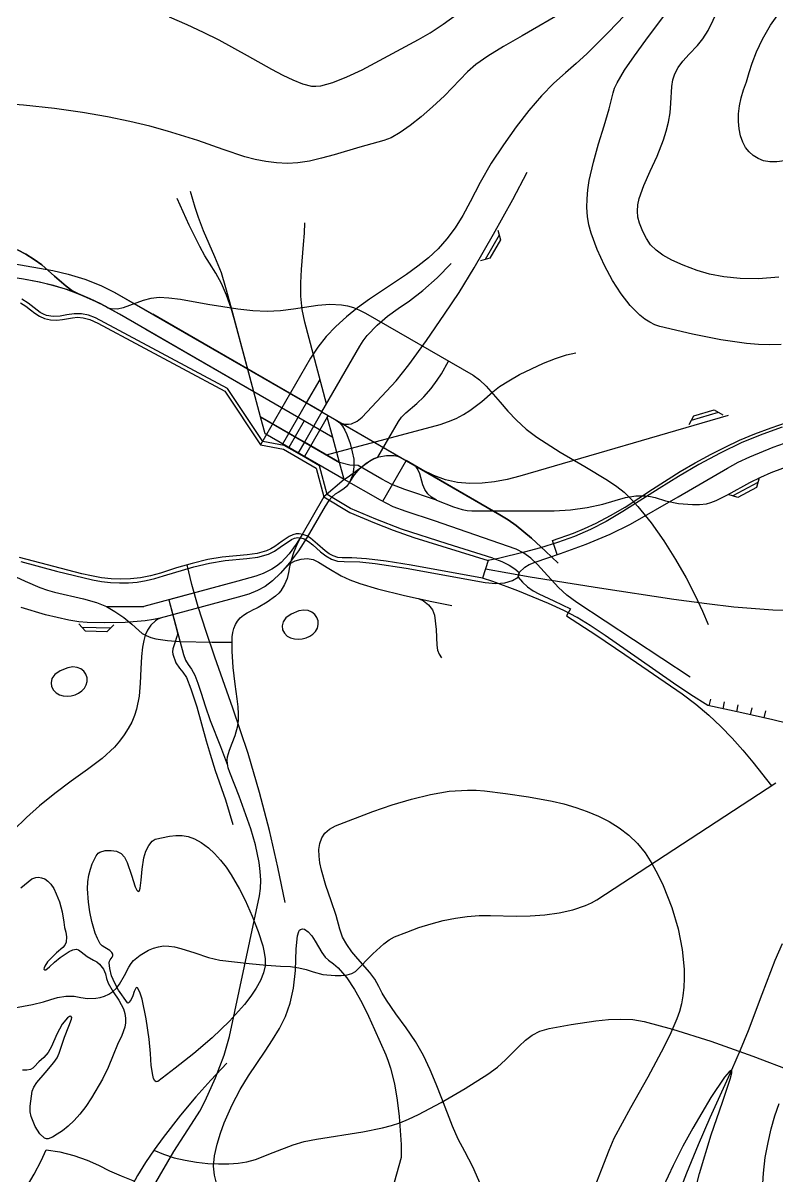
# Model space of a CAD drawing. Header units: millimetres. Extents: x 2 to 2848, y 1 to 2248.
# Drawn here: x 1316.2 to 1530.3, y 629.1 to 956.6 of the extents above; entities that cross this region are included whole.
import ezdxf

# ---------------------------------------------------------------- set-up
doc = ezdxf.new("R2010")
doc.units = ezdxf.units.MM
for name, color, linetype in [('1000m', 7, 'CONTINUOUS'), ('1500m', 7, 'CONTINUOUS'), ('200m', 7, 'CONTINUOUS'), ('500m', 7, 'CONTINUOUS'), ('7xx', 7, 'CONTINUOUS'), ('7xx淵', 7, 'CONTINUOUS'), ('8x', 7, 'CONTINUOUS'), ('8xx', 7, 'CONTINUOUS'), ('8xx淵', 7, 'CONTINUOUS'), ('8x淵', 7, 'CONTINUOUS'), ('州境', 7, 'CONTINUOUS'), ('河川・湖沼', 7, 'CONTINUOUS'), ('淺間線', 7, 'CONTINUOUS'), ('源州市道', 7, 'CONTINUOUS'), ('源州市電', 7, 'CONTINUOUS'), ('源州線', 7, 'CONTINUOUS'), ('自轉車道・登山道', 7, 'CONTINUOUS'), ('葦原鉄道', 7, 'CONTINUOUS'), ('車廠', 7, 'CONTINUOUS')]:
    doc.layers.add(name, color=color, linetype=linetype)

msp = doc.modelspace()

# ---------------------------------------------------------------- linework, layer by layer
at = {"layer": '1000m', "color": 1}
for points in [[(1357.741393, 958.37898), (1362.717292, 956.273434), (1367.403035, 954.072948), (1371.808134, 951.830587), (1379.814454, 947.432506), (1386.812358, 943.503711), (1389.956936, 941.84796), (1392.877948, 940.468725), (1395.584909, 939.419074), (1398.08733, 938.75207), (1399.332394, 938.664811), (1400.789166, 938.817041), (1404.231413, 939.739156), (1408.20123, 941.316797), (1412.485775, 943.348345), (1421.147687, 947.966689), (1428.51442, 951.98124), (1431.840219, 953.897081), (1435.570435, 956.350489), (1443.670394, 962.155316)], [(1530.849922, 884.490847), (1525.07174, 884.009161), (1519.861964, 884.055136), (1515.225588, 884.530459), (1511.167606, 885.336815), (1507.69301, 886.37589), (1503.688264, 887.875145), (1500.48564, 889.282661), (1497.963411, 890.670471), (1495.999851, 892.110606), (1494.473235, 893.6751), (1493.261835, 895.435983), (1492.243925, 897.465289), (1491.29778, 899.83505), (1490.850988, 901.513138), (1490.717756, 903.226469), (1490.859522, 904.980327), (1491.237726, 906.779997), (1492.549199, 910.537918), (1494.343688, 914.542511), (1496.312702, 918.83606), (1498.147753, 923.460845), (1498.91864, 925.910664), (1499.540352, 928.459147), (1499.974329, 931.111581), (1500.18201, 933.87325), (1500.455199, 938.615665), (1500.79537, 940.513542), (1501.378694, 942.261166), (1502.285747, 943.982515), (1503.597106, 945.801565), (1505.393349, 947.842291), (1507.75505, 950.22867), (1509.33175, 952.140285), (1510.806241, 954.570823), (1513.636686, 960.362169)]]:
    msp.add_lwpolyline(points, dxfattribs=at)
at = {"layer": '1500m', "color": 1}
msp.add_lwpolyline([(1532.53786, 917.47073), (1530.32544, 917.174936), (1528.328801, 917.200428), (1526.544239, 917.52358), (1524.968046, 918.120773), (1523.596518, 918.968381), (1522.425948, 920.042784), (1521.452631, 921.320358), (1520.67286, 922.77748), (1520.026888, 924.585692), (1519.611974, 926.555123), (1519.422975, 928.652987), (1519.454749, 930.846501), (1519.702153, 933.102881), (1520.160044, 935.389342), (1520.823281, 937.6731), (1521.68672, 939.92137), (1522.456053, 942.61578), (1523.306388, 945.228504), (1524.557741, 948.450934), (1526.278044, 952.107591), (1528.535226, 956.022996), (1531.397218, 960.021669)], dxfattribs=at)
at = {"layer": '200m', "color": 1}
msp.add_lwpolyline([(1505.290244, 617.894158), (1508.33549, 629.7861), (1511.709112, 640.789009), (1514.864326, 650.107775), (1517.027292, 656.607253), (1517.494857, 658.445027), (1517.532841, 658.948844), (1517.42417, 659.1523), (1516.750446, 658.680091), (1515.487914, 657.158538), (1511.575625, 651.40075), (1506.445711, 642.745638), (1503.661147, 637.602428), (1500.85658, 632.0599), (1498.034185, 626.068321)], dxfattribs=at)
at = {"layer": '500m', "color": 1}
for points in [[(1470.371076, 960.249529), (1457.930149, 953.04868), (1452.673869, 949.979226), (1448.247817, 947.250968), (1444.792571, 944.854316), (1442.44871, 942.77968), (1435.870042, 935.962139), (1432.539155, 932.823451), (1429.286689, 929.979553), (1426.192236, 927.516496), (1423.335389, 925.520332), (1420.795739, 924.077113), (1418.65288, 923.27289), (1411.828947, 921.387333), (1404.587166, 919.223909), (1401.002352, 918.2467), (1397.5444, 917.450468), (1394.290416, 916.918694), (1391.31751, 916.73486), (1388.149957, 916.88554), (1385.128385, 917.27812), (1382.178059, 917.886105), (1379.224245, 918.682997), (1373.007216, 920.737512), (1365.87942, 923.229691), (1357.242982, 925.947557), (1352.172187, 927.324879), (1346.500027, 928.679133), (1340.151769, 929.983819), (1333.052678, 931.212443), (1325.12802, 932.338505), (1316.30306, 933.33551), (1305.554188, 934.182067)], [(1531.577141, 865.306501), (1528.354474, 865.248843), (1525.06808, 865.354719), (1521.679418, 865.621593), (1514.441124, 866.628185), (1506.331256, 868.248323), (1497.04148, 870.46171), (1495.628248, 870.932588), (1494.217305, 871.627302), (1492.813739, 872.531711), (1491.422641, 873.631679), (1488.698208, 876.36173), (1486.084724, 879.704343), (1483.622905, 883.546406), (1481.353472, 887.774808), (1479.317141, 892.276436), (1477.55463, 896.93818), (1476.900737, 899.29333), (1476.509244, 901.718277), (1476.353822, 904.202063), (1476.408145, 906.733732), (1476.645888, 909.302327), (1477.040722, 911.896892), (1478.19636, 917.120106), (1479.664446, 922.315721), (1481.234367, 927.396083), (1482.69551, 932.27354), (1483.83726, 936.86044), (1484.232437, 938.115059), (1484.928344, 939.618541), (1487.056024, 943.220725), (1489.887647, 947.364257), (1493.09056, 951.746399), (1499.279648, 960.015563)], [(1446.359541, 626.281186), (1443.99317, 631.687785), (1441.69548, 636.0982), (1439.813356, 639.583958), (1438.150157, 643.282295), (1435.113505, 651.130787), (1433.556536, 655.187982), (1431.851463, 659.271836), (1429.906527, 663.335869), (1427.62997, 667.3336), (1424.978199, 671.219567), (1422.104272, 675.149963), (1419.395462, 679.087052), (1418.223998, 681.046314), (1417.23904, 682.9931), (1416.111895, 684.999649), (1414.660309, 686.952342), (1411.288857, 690.818087), (1409.621515, 692.792103), (1408.134775, 694.834189), (1406.9549, 696.974828), (1406.20815, 699.2445), (1406.20815, 699.2445), (1405.154192, 703.0963), (1403.709769, 707.303505), (1402.198684, 711.661935), (1400.944737, 715.967412), (1400.51538, 718.036487), (1400.271733, 720.015757), (1400.254272, 721.879698), (1400.503472, 723.602789), (1401.059808, 725.159507), (1401.963757, 726.52433), (1403.255792, 727.671735), (1404.97639, 728.5762), (1415.584823, 732.646227), (1421.047565, 734.527512), (1426.528369, 736.176713), (1431.961517, 737.496631), (1437.281292, 738.390067), (1442.421979, 738.759823), (1444.904628, 738.717946), (1447.31786, 738.5087), (1453.273269, 737.77788), (1459.741711, 736.871664), (1466.464479, 735.614657), (1469.840388, 734.799795), (1473.182863, 733.831462), (1476.459564, 732.687734), (1479.638153, 731.346685), (1482.686291, 729.786392), (1485.57164, 727.98493), (1488.261861, 725.920374), (1490.724616, 723.5708), (1492.927565, 720.914283), (1494.83837, 717.9289), (1496.504993, 714.773346), (1497.998414, 711.627107), (1500.474415, 705.399848), (1502.283913, 699.321669), (1503.444449, 693.467112), (1503.973561, 687.910723), (1504.006814, 685.267636), (1503.888788, 682.727045), (1503.621677, 680.298268), (1503.207672, 677.990623), (1502.648965, 675.813427), (1501.94775, 673.776), (1500.239832, 669.780626), (1498.246896, 665.666867), (1493.669066, 657.171887), (1488.740448, 648.466439), (1483.98723, 639.7259), (1482.556983, 636.359811), (1480.425663, 630.813516), (1477.742463, 623.928175)], [(1315.531698, 710.987117), (1318.68194, 713.506), (1319.805343, 713.927281), (1320.58088, 713.965844), (1321.443084, 713.833575), (1322.350038, 713.488391), (1323.259825, 712.888206), (1324.130528, 711.990938), (1324.92023, 710.7545), (1325.625067, 709.252064), (1326.513225, 706.966038), (1327.312815, 704.200517), (1327.75195, 701.2596), (1327.984331, 699.671952), (1328.326846, 698.343363), (1328.557359, 697.035942), (1328.45373, 695.5118), (1328.09806, 694.669284), (1327.47131, 693.979825), (1325.72152, 692.5461), (1323.159323, 689.93785), (1322.344959, 688.7661), (1322.153813, 688.285802), (1322.14454, 687.9035), (1322.34587, 687.63547), (1322.687233, 687.689906), (1323.724363, 688.5088), (1325.124533, 689.845419), (1326.75635, 691.185), (1329.281342, 692.873475), (1330.367836, 693.404147), (1331.29149, 693.5529), (1331.938501, 693.318067), (1332.669204, 692.814988), (1334.43967, 691.4566), (1336.233708, 690.4436), (1337.128538, 689.914703), (1337.92507, 689.2758), (1339.008165, 687.873209), (1339.570976, 686.523325), (1339.931987, 685.197478), (1340.40968, 683.867), (1341.815264, 681.434172), (1343.37531, 679.048575), (1344.684646, 676.596941), (1345.118682, 675.310963), (1345.3381, 673.966), (1345.3381, 673.966), (1345.323025, 672.640282), (1345.111998, 671.397497), (1344.250902, 669.0029), (1343.052446, 666.466553), (1341.81426, 663.4728), (1340.38387, 659.928906), (1338.758327, 656.66555), (1335.62384, 651.2812), (1334.018858, 648.842273), (1332.36155, 646.700428), (1330.687807, 644.848257), (1329.033518, 643.27835), (1327.434574, 641.9833), (1325.926866, 640.955697), (1324.546284, 640.188133), (1323.32872, 639.6732), (1322.84489, 639.654511), (1322.28083, 639.893497), (1321.001824, 641.09365), (1319.671321, 643.171978), (1318.46894, 646.0268), (1318.234697, 647.310266), (1318.230905, 648.974975), (1318.78775, 653.1905), (1319.239095, 654.371965), (1320.093208, 655.666808), (1322.49534, 658.465212), (1324.965347, 661.322886), (1325.904304, 662.691815), (1326.47443, 663.977), (1327.968555, 668.557197), (1329.245385, 671.7102), (1329.966585, 673.622553), (1330.013094, 674.171781), (1329.79382, 674.4808), (1329.35089, 674.461714), (1328.77538, 674.044103), (1327.351148, 672.21145), (1325.770176, 669.379122), (1324.28152, 665.9434), (1323.331832, 664.205233), (1322.093615, 662.822537), (1320.717638, 661.535073), (1319.35467, 660.0826), (1318.98735, 659.7613), (1318.299599, 659.4016), (1317.302621, 659.152225), (1316.00762, 659.1619)], [(1371.150733, 627.0899), (1370.548737, 629.321123), (1370.333761, 631.889105), (1370.565541, 634.83406), (1371.30381, 638.1962), (1372.263767, 641.310215), (1373.303057, 644.184055), (1375.551154, 649.293688), (1377.911133, 653.690052), (1380.24603, 657.5381), (1384.950209, 664.556964), (1387.098594, 667.763976), (1389.038291, 670.992413), (1390.714638, 674.409554), (1392.072971, 678.18268), (1393.058626, 682.479069), (1393.61694, 687.466), (1393.802525, 693.6885), (1394.196996, 697.337847), (1394.547034, 698.587794), (1394.769927, 698.98043), (1395.02842, 699.1844), (1395.588845, 699.285627), (1396.135837, 699.190561), (1397.193964, 698.505547), (1398.211686, 697.317354), (1399.19789, 695.813975), (1401.111284, 692.613641), (1402.056245, 691.292674), (1403.00523, 690.4085), (1404.387199, 689.414661), (1405.703478, 688.23677), (1408.153069, 685.407952), (1410.382208, 682.080292), (1412.419097, 678.412037), (1414.291943, 674.561435), (1416.028947, 670.68673), (1419.20825, 663.498), (1419.20825, 663.498), (1419.945001, 661.717375), (1420.599679, 659.735768), (1421.680153, 655.337492), (1422.484339, 650.638942), (1423.046904, 645.975887), (1423.58584, 638.099339), (1423.5743, 634.394), (1419.6451, 620.148425)], [(1526.21741, 625.446541), (1526.514196, 629.920249), (1527.040472, 634.331882), (1527.8269, 638.6738), (1528.745678, 642.545565), (1529.790985, 646.233509), (1530.955994, 649.736113)]]:
    msp.add_lwpolyline(points, dxfattribs=at)
for points in [[(1394.54726, 789.6292), (1392.344567, 788.739598), (1390.877293, 787.691097), (1390.050674, 786.553566), (1389.769949, 785.396875), (1389.940353, 784.290893), (1390.467125, 783.305491), (1391.255502, 782.510536), (1392.21072, 781.9759), (1393.262444, 781.693241), (1394.373853, 781.603319), (1395.500454, 781.699649), (1396.597755, 781.97575), (1397.621263, 782.425138), (1398.526487, 783.041331), (1399.268933, 783.817846), (1399.80411, 784.7482), (1400.061219, 785.77693), (1400.013622, 786.811413), (1399.683071, 787.78897), (1399.091316, 788.646925), (1398.260107, 789.322602), (1397.211195, 789.753325), (1395.966329, 789.876416), (1394.54726, 789.6292)], [(1328.91527, 773.4816), (1326.712577, 772.591998), (1325.245303, 771.543497), (1324.418684, 770.405966), (1324.137959, 769.249275), (1324.308363, 768.143293), (1324.835135, 767.157891), (1325.623512, 766.362936), (1326.57873, 765.8283), (1327.630454, 765.545641), (1328.741863, 765.455719), (1329.868464, 765.552049), (1330.965765, 765.82815), (1331.989273, 766.277538), (1332.894497, 766.893731), (1333.636943, 767.670246), (1334.17212, 768.6006), (1334.429229, 769.62933), (1334.381632, 770.663813), (1334.051081, 771.64137), (1333.459326, 772.499325), (1332.628117, 773.175002), (1331.579205, 773.605725), (1330.334339, 773.728816), (1328.91527, 773.4816)], [(1341.33535, 685.971), (1340.858284, 688.023525), (1340.67608, 689.6478), (1340.747604, 690.116607), (1340.971907, 690.530859), (1341.54303, 691.291575), (1341.721942, 691.685978), (1341.717816, 692.121703), (1341.446697, 692.622721), (1340.82463, 693.213), (1339.397391, 694.0341), (1338.64462, 694.520812), (1338.09553, 695.1135), (1337.316317, 696.603666), (1336.714465, 698.105025), (1335.7507, 701.4417), (1335.176315, 704.182456), (1334.781404, 706.91095), (1334.48578, 710.6633), (1334.603388, 712.680029), (1334.899913, 714.570239), (1335.331748, 716.296314), (1335.855282, 717.820637), (1337.003015, 720.113567), (1337.539996, 720.806941), (1337.99424, 721.1481), (1339.526388, 721.53783), (1341.18554, 721.613637), (1342.77369, 721.346902), (1344.09283, 720.709), (1344.976547, 719.703356), (1345.751847, 718.217633), (1347.032969, 714.569662), (1348.047741, 711.292511), (1348.490104, 710.270312), (1348.90771, 709.9136), (1349.260112, 710.183572), (1349.49939, 710.864173), (1349.775595, 713.169612), (1350.01037, 716.25462), (1350.47776, 719.5439), (1351.07832, 721.433264), (1351.936299, 723.049037), (1352.881335, 724.214942), (1353.74307, 724.7547), (1357.806233, 725.609802), (1359.614232, 725.839325), (1361.355706, 725.848487), (1363.092554, 725.571033), (1364.886672, 724.940705), (1366.799958, 723.891246), (1368.89431, 722.3564), (1370.622077, 720.753689), (1372.288033, 718.868666), (1373.861625, 716.805935), (1375.312296, 714.6701), (1377.722656, 710.597534), (1379.27467, 707.4878), (1381.253843, 702.941967), (1382.983551, 698.586887), (1384.288889, 694.501489), (1384.727761, 692.584585), (1384.99495, 690.7647), (1384.950167, 688.842862), (1384.476135, 686.8031), (1383.611713, 684.663495), (1382.395757, 682.442125), (1380.867126, 680.157071), (1379.064677, 677.826412), (1374.793756, 673.1006), (1369.893856, 668.409325), (1364.675837, 663.897225), (1359.450561, 659.708937), (1354.52889, 655.9891), (1354.036188, 655.832925), (1353.627361, 656.11852), (1353.292324, 656.788165), (1353.020992, 657.784138), (1352.629105, 660.524186), (1352.37102, 663.8769), (1351.982738, 667.960702), (1351.186911, 673.775138), (1350.061754, 679.304855), (1349.400118, 681.333146), (1348.68548, 682.5345), (1348.42981, 682.634982), (1348.203772, 682.458006), (1347.799037, 681.5372), (1347.388172, 680.303119), (1346.88807, 679.2868), (1346.359859, 678.515875), (1346.080743, 678.251294), (1345.83551, 678.3124), (1343.321096, 681.952888), (1342.228317, 683.922508), (1341.33535, 685.971)]]:
    msp.add_lwpolyline(points, close=True, dxfattribs=at)
at = {"layer": '7xx', "color": 2}
for points in [[(1375.3196, 875.64317), (1374.020869, 879.335883), (1372.585375, 882.623145), (1370.975244, 885.618995), (1369.1526, 888.43747), (1367.864967, 890.497172), (1366.404466, 893.170011), (1363.38965, 899.260595), (1359.9583, 906.75987)], [(1401.0725, 846.18697), (1411.8228, 864.80707), (1412.808418, 866.331244), (1413.984647, 867.851626), (1416.742575, 870.78507), (1419.763866, 873.415514), (1422.7158, 875.55107), (1425.941175, 877.766004), (1429.7655, 880.701445), (1433.830125, 884.265573), (1437.7764, 888.36657)], [(1381.7624, 851.88087), (1376.2899, 872.30437), (1375.3196, 875.64317)], [(1461.6536, 803.51107), (1468.828181, 805.973775), (1476.124075, 808.644858), (1482.969931, 811.432772), (1488.7944, 814.24597), (1502.280375, 822.025557), (1516.293, 830.22117), (1519.367632, 831.861933), (1522.599934, 833.40422), (1529.25365, 836.17147), (1535.686341, 838.47912), (1541.3302, 840.28337), (1544.21582, 841.306425), (1547.684347, 842.787589), (1551.543544, 844.651675), (1555.601175, 846.823495), (1559.665003, 849.227862), (1563.542791, 851.789589), (1567.042302, 854.433487), (1569.9713, 857.08437)], [(1401.0725, 846.18697), (1396.1087, 837.58947)]]:
    msp.add_lwpolyline(points, dxfattribs=at)
at = {"layer": '7xx淵', "color": 1}
for points in [[(1381.7624, 851.8809), (1376.2899, 872.3044), (1375.3196, 875.6432), (1374.020869, 879.335912), (1372.585375, 882.623175), (1370.975244, 885.619025), (1369.1526, 888.4375), (1367.864967, 890.497202), (1366.404466, 893.170041), (1363.38965, 899.260625), (1359.9583, 906.7599)], [(1402.4163, 848.5145), (1396.2174, 871.649), (1395.487491, 875.299217), (1395.150002, 879.061942), (1395.113977, 882.863599), (1395.288462, 886.630612), (1395.905142, 893.766402), (1396.165426, 896.988025), (1396.2724, 899.8807)], [(1401.0725, 846.187), (1411.8228, 864.8071), (1412.808418, 866.331274), (1413.984647, 867.851656), (1416.742575, 870.7851), (1419.763866, 873.415544), (1422.7158, 875.5511), (1425.941175, 877.766034), (1429.7655, 880.701475), (1433.830125, 884.265603), (1437.7764, 888.3666)], [(1402.3519, 833.985), (1434.6532, 842.6401), (1437.061393, 843.407018), (1439.255478, 844.337114), (1441.266136, 845.404575), (1443.12405, 846.583587), (1446.504372, 849.173017), (1449.6419, 851.8989), (1451.580472, 853.381313), (1454.175575, 855.035928), (1457.243216, 856.761723), (1460.5994, 858.457675), (1464.060134, 860.022761), (1467.441425, 861.355959), (1470.559278, 862.356246), (1473.2297, 862.9226)], [(1461.6536, 803.5111), (1468.828181, 805.973805), (1476.124075, 808.644887), (1482.969931, 811.432802), (1488.7944, 814.246), (1502.280375, 822.025587), (1516.293, 830.2212), (1519.367632, 831.861963), (1522.599934, 833.40425), (1529.25365, 836.1715), (1535.686341, 838.47915), (1541.3302, 840.2834), (1544.21582, 841.306455), (1547.684347, 842.787619), (1551.543544, 844.651705), (1555.601175, 846.823525), (1559.665003, 849.227892), (1563.542791, 851.789619), (1567.042302, 854.433517), (1569.9713, 857.0844)], [(1401.0725, 846.187), (1396.1087, 837.5895)]]:
    msp.add_lwpolyline(points, dxfattribs=at)
at = {"layer": '8x', "color": 1}
for points in [[(1331.78239, 879.77344), (1330.078689, 880.68692), (1328.442178, 881.864123), (1325.156124, 884.758661), (1321.495023, 887.954979), (1319.389703, 889.509406), (1317.02967, 890.951), (1314.592371, 892.170305)], [(1331.78239, 879.77344), (1336.703185, 877.666645), (1339.57231, 876.16798), (1340.417176, 875.778732), (1341.263728, 875.547771), (1342.973342, 875.487834), (1344.724064, 875.842412), (1346.538804, 876.465748), (1350.451978, 877.935664), (1352.596234, 878.490732), (1354.89615, 878.73153), (1357.609176, 878.589271), (1360.893432, 878.156052), (1368.671239, 876.798837), (1377.220786, 875.424092), (1381.469718, 874.968959), (1385.53329, 874.79602), (1389.363794, 874.990017), (1393.02245, 875.456199), (1399.973457, 876.510279), (1403.340426, 876.750755), (1406.684783, 876.568574), (1408.360142, 876.264703), (1410.043838, 875.790026), (1411.740537, 875.12283), (1413.4549, 874.2414), (1444.04141, 856.58228), (1445.854299, 855.2663), (1447.705737, 853.479428), (1451.701452, 848.930602), (1453.934326, 846.387446), (1456.382941, 843.810993), (1459.091596, 841.310641), (1462.10459, 838.99579), (1468.772764, 834.786022), (1475.824266, 830.68109), (1482.23497, 826.817111), (1484.879983, 825.018015), (1486.98075, 823.3302), (1488.937389, 821.432633), (1490.872567, 819.337671), (1494.643251, 814.673403), (1498.222216, 809.573071), (1501.53888, 804.27235), (1504.522658, 799.006917), (1507.102967, 794.012447), (1509.209222, 789.524616), (1510.77084, 785.7791)], [(1407.38676, 827.0116), (1408.967845, 828.052685), (1412.1074, 830.337), (1414.749801, 832.310845), (1415.861709, 832.927695), (1416.96441, 833.31062), (1420.12433, 838.74709), (1422.8127, 843.40348), (1423.73354, 844.698855), (1424.908008, 845.901312), (1428.08855, 848.55153), (1430.086421, 850.483626), (1432.109826, 852.871451), (1433.858921, 855.215981), (1435.03386, 857.01819), (1437.09699, 860.59164)], [(1407.38678, 827.0116), (1401.64932, 822.0646), (1395.34097, 811.1382), (1394.18773, 808.874227), (1393.152595, 806.383238), (1392.349637, 804.014855), (1391.89293, 802.1187), (1391.611569, 800.526972), (1391.185505, 798.856325), (1390.505116, 797.133066), (1389.46078, 795.3835), (1388.839951, 794.641361), (1387.914372, 793.813716), (1385.508528, 792.086075), (1382.962369, 790.568922), (1380.99502, 789.6306)], [(1312.868637, 799.911822), (1316.766742, 798.094575), (1320.995452, 796.289666), (1323.113044, 795.543121), (1325.1684, 794.9812), (1333.409399, 793.047887), (1337.081223, 791.987673), (1339.91615, 790.8724)], [(1339.91615, 790.8724), (1342.309802, 789.500883), (1344.777866, 787.788313), (1347.097102, 785.914511), (1349.04427, 784.0593), (1349.997392, 783.254527), (1351.151545, 782.612081), (1352.478994, 782.110927), (1353.952003, 781.730025), (1357.223748, 781.244831), (1360.74489, 780.9882)], [(1374.82109, 668.7245), (1383.33362, 708.668), (1383.632412, 710.788947), (1383.700511, 713.126759), (1383.567148, 715.610779), (1383.261554, 718.17035), (1382.250592, 723.233516), (1380.90147, 727.751), (1377.540674, 737.053562), (1374.91463, 743.7471), (1374.467099, 745.020327), (1374.229582, 746.172808), (1374.173694, 747.231417), (1374.27105, 748.223023), (1374.811959, 750.112717), (1375.625231, 752.056863), (1376.483791, 754.270431), (1377.160562, 756.968395), (1377.359815, 758.566205), (1377.428467, 760.365728), (1377.338133, 762.393835), (1377.06043, 764.6774), (1376.464474, 768.816748), (1375.924894, 773.539963), (1375.59292, 778.24272), (1375.61978, 782.3207), (1375.781796, 783.523204), (1376.090857, 784.670419), (1376.54628, 785.748737), (1377.147386, 786.74455), (1377.893494, 787.644251), (1378.783923, 788.434231), (1379.817992, 789.100884), (1380.99502, 789.6306)], [(1360.74489, 780.9882), (1369.936578, 780.799275), (1375.55639, 780.8088)], [(1353.212349, 626.161825), (1359.050099, 636.086303), (1364.90539, 645.1513), (1366.405243, 647.574952), (1367.935679, 650.453094), (1370.878343, 656.962725), (1373.313454, 663.459944), (1374.82109, 668.7245)]]:
    msp.add_lwpolyline(points, dxfattribs=at)
at = {"layer": '8xx', "color": 2}
for points in [[(1331.953, 879.70687), (1328.617348, 880.910956), (1324.929487, 882.019333), (1320.844708, 883.006228), (1316.3183, 883.84587), (1272.0159, 890.89227), (1267.906701, 891.414326), (1263.372841, 891.7576), (1258.552185, 891.925212), (1253.5826, 891.920282), (1248.601953, 891.745933), (1243.748109, 891.405284), (1239.158936, 890.901456), (1234.9723, 890.23757)], [(1396.1087, 837.58947), (1383.667, 844.77267), (1381.7624, 851.88087), (1343.622, 873.90127), (1338.296862, 876.835645), (1335.282417, 878.296533), (1331.953, 879.70687)], [(1407.3868, 827.01157), (1406.0978, 831.82227), (1396.1087, 837.58947)], [(1505.7437, 770.8302), (1473.4646, 792.063), (1470.685449, 794.132547), (1468.282978, 796.332863), (1464.214375, 800.758898), (1462.351391, 802.801166), (1460.471384, 804.607301), (1458.475929, 806.085578), (1456.2666, 807.14427), (1433.0992, 815.21497), (1425.018875, 817.851382), (1421.327987, 819.249768), (1417.6917, 821.06207), (1407.3868, 827.01157)], [(1395.34097, 811.1382), (1393.769349, 808.565952), (1391.827357, 805.872062), (1389.520555, 803.396442), (1388.232086, 802.346704), (1386.8545, 801.479), (1384.444355, 800.300158), (1382.297065, 799.483312), (1377.25324, 798.0736), (1350.52064, 790.9106)], [(1357.5794, 792.802), (1361.7486, 777.2423), (1362.347287, 775.689025), (1363.1451, 774.3771)], [(1339.91613, 790.8724), (1350.52063, 790.9104)], [(1363.1451, 774.3771), (1364.0162, 773.077312), (1364.9521, 771.4362), (1365.873983, 769.158366), (1366.794112, 766.2495), (1367.890811, 762.703134), (1369.3424, 758.5128), (1372.237038, 751.14855), (1374.2775, 745.8549)]]:
    msp.add_lwpolyline(points, dxfattribs=at)
at = {"layer": '8xx淵', "color": 1}
for points in [[(1331.8048, 879.7648), (1328.494681, 880.9515), (1324.839, 882.04385), (1320.794594, 883.01695), (1316.3183, 883.8459), (1272.0159, 890.8923), (1267.906701, 891.414356), (1263.372841, 891.75763), (1258.552185, 891.925242), (1253.5826, 891.920312), (1248.601953, 891.745963), (1243.748109, 891.405314), (1239.158936, 890.901486), (1234.9723, 890.2376)], [(1407.3868, 827.0116), (1406.0978, 831.8223), (1396.1087, 837.5895), (1383.667, 844.7727), (1381.7624, 851.8809), (1343.622, 873.9013), (1338.236187, 876.866725), (1335.182292, 878.342125), (1331.8048, 879.7648)], [(1505.7437, 770.8302), (1473.4646, 792.063), (1470.685449, 794.132548), (1468.282978, 796.332867), (1464.214375, 800.758913), (1462.351391, 802.801187), (1460.471384, 804.607327), (1458.475929, 806.085606), (1456.2666, 807.1443), (1433.0992, 815.215), (1425.018875, 817.851413), (1421.327987, 819.249798), (1417.6917, 821.0621), (1407.3868, 827.0116)], [(1395.341, 811.1382), (1393.769383, 808.565952), (1391.827387, 805.872063), (1389.520573, 803.396442), (1388.232097, 802.346704), (1386.8545, 801.479), (1384.444369, 800.300158), (1382.297075, 799.483313), (1377.2532, 798.0736), (1350.5206, 790.9106)], [(1357.5794, 792.802), (1361.7486, 777.2423), (1362.347288, 775.689025), (1363.1451, 774.3771)], [(1339.9161, 790.8724), (1350.5206, 790.9104)], [(1363.1451, 774.3771), (1364.0162, 773.077312), (1364.9521, 771.4362), (1365.873983, 769.158366), (1366.794112, 766.2495), (1367.890811, 762.703134), (1369.3424, 758.5128), (1372.237038, 751.14855), (1374.2775, 745.8549)]]:
    msp.add_lwpolyline(points, dxfattribs=at)
at = {"layer": '8x淵', "color": 1}
for points in [[(1314.592371, 892.170305), (1317.02967, 890.951), (1319.389703, 889.509406), (1321.495023, 887.954979), (1325.156124, 884.758661), (1328.442178, 881.864123), (1330.078689, 880.68692), (1331.78239, 879.77344)], [(1331.78239, 879.77344), (1336.703185, 877.666645), (1339.57231, 876.16798), (1340.417176, 875.778732), (1341.263728, 875.547771), (1342.973342, 875.487834), (1344.724064, 875.842412), (1346.538804, 876.465748), (1350.451978, 877.935664), (1352.596234, 878.490732), (1354.89615, 878.73153), (1357.609176, 878.589271), (1360.893432, 878.156052), (1368.671239, 876.798837), (1377.220786, 875.424092), (1381.469718, 874.968959), (1385.53329, 874.79602), (1389.363794, 874.990017), (1393.02245, 875.456199), (1399.973457, 876.510279), (1403.340426, 876.750755), (1406.684783, 876.568574), (1408.360142, 876.264703), (1410.043838, 875.790026), (1411.740537, 875.12283), (1413.4549, 874.2414), (1444.04141, 856.58228), (1445.854299, 855.2663), (1447.705737, 853.479428), (1451.701452, 848.930602), (1453.934326, 846.387446), (1456.382941, 843.810993), (1459.091596, 841.310641), (1462.10459, 838.99579), (1468.772764, 834.786022), (1475.824266, 830.68109), (1482.23497, 826.817111), (1484.879983, 825.018015), (1486.98075, 823.3302), (1488.937389, 821.432633), (1490.872567, 819.337671), (1494.643251, 814.673403), (1498.222216, 809.573071), (1501.53888, 804.27235), (1504.522658, 799.006917), (1507.102967, 794.012447), (1509.209222, 789.524616), (1510.77084, 785.7791)], [(1407.38676, 827.0116), (1408.967845, 828.052685), (1412.1074, 830.337), (1414.749801, 832.310845), (1415.861709, 832.927695), (1416.96441, 833.31062), (1420.12433, 838.74709), (1422.8127, 843.40348), (1423.73354, 844.698855), (1424.908008, 845.901312), (1428.08855, 848.55153), (1430.086421, 850.483626), (1432.109826, 852.871451), (1433.858921, 855.215981), (1435.03386, 857.01819), (1437.09699, 860.59164)], [(1407.38678, 827.0116), (1401.64932, 822.0646), (1395.34097, 811.1382), (1394.18773, 808.874227), (1393.152595, 806.383238), (1392.349637, 804.014855), (1391.89293, 802.1187)], [(1312.868637, 799.911822), (1316.766742, 798.094575), (1320.995452, 796.289666), (1323.113044, 795.543121), (1325.1684, 794.9812), (1333.409399, 793.047887), (1337.081223, 791.987673), (1339.91615, 790.8724)], [(1339.91615, 790.8724), (1342.309802, 789.500883), (1344.777866, 787.788313), (1347.097102, 785.914511), (1349.04427, 784.0593), (1349.997392, 783.254527), (1351.151545, 782.612081), (1352.478994, 782.110927), (1353.952003, 781.730025), (1357.223748, 781.244831), (1360.74489, 780.9882)], [(1383.33362, 708.668), (1383.632412, 710.788947), (1383.700511, 713.126759), (1383.567148, 715.610779), (1383.261554, 718.17035), (1382.250592, 723.233516), (1380.90147, 727.751), (1377.540674, 737.053562), (1374.91463, 743.7471), (1374.467099, 745.020327), (1374.229582, 746.172808), (1374.173694, 747.231417), (1374.27105, 748.223023), (1374.811959, 750.112717), (1375.625231, 752.056863), (1376.483791, 754.270431), (1377.160562, 756.968395), (1377.359815, 758.566205), (1377.428467, 760.365728), (1377.338133, 762.393835), (1377.06043, 764.6774), (1376.464474, 768.816748), (1375.924894, 773.539963), (1375.59292, 778.24272), (1375.61978, 782.3207), (1375.781796, 783.523204), (1376.090857, 784.670419), (1376.54628, 785.748737), (1377.147386, 786.74455), (1377.893494, 787.644251), (1378.783923, 788.434231), (1379.817992, 789.100884), (1380.99502, 789.6306)], [(1360.74489, 780.9882), (1369.936578, 780.799275), (1375.55639, 780.8088)], [(1353.212349, 626.161825), (1359.050099, 636.086303), (1364.90539, 645.1513), (1366.405243, 647.574952), (1367.935679, 650.453094), (1370.878343, 656.962725), (1373.313454, 663.459944), (1374.82109, 668.7245)]]:
    msp.add_lwpolyline(points, dxfattribs=at)
at = {"layer": '州境', "color": 1}
for points in [[(1353.34736, 636.4589), (1356.116794, 635.272849), (1359.114419, 634.314623), (1362.258027, 633.572939), (1365.465409, 633.036513), (1368.654357, 632.694059), (1371.742664, 632.534295), (1374.648121, 632.545937), (1377.28852, 632.7177), (1379.746511, 633.138101), (1382.19365, 633.848403), (1387.260008, 635.81005), (1392.896871, 637.945322), (1396.057143, 638.872655), (1399.51352, 639.5969), (1412.745081, 641.6983), (1418.346564, 642.825959), (1420.872292, 643.492693), (1423.20651, 644.2599), (1425.665048, 645.269991), (1428.504767, 646.608169), (1434.949569, 650.021175), (1441.784556, 654.003694), (1448.25337, 658.0605), (1450.996121, 660.065496), (1453.287226, 662.103377), (1457.093308, 665.988388), (1458.897688, 667.690817), (1460.82923, 669.13673), (1463.032637, 670.253774), (1465.65261, 670.9696), (1471.935586, 672.105663), (1478.899296, 673.1884), (1482.45865, 673.54053), (1485.974856, 673.676238), (1489.376803, 673.527827), (1492.59338, 673.0276), (1500.702247, 670.827991), (1511.544107, 667.372375), (1523.492987, 663.183372), (1534.92291, 658.7836)], [(1317.146593, 625.91938), (1319.363658, 629.616913), (1321.386453, 633.434314), (1322.71689, 636.5453), (1326.606289, 635.937222), (1330.609695, 634.908225), (1334.385086, 633.598616), (1337.59044, 632.1487), (1340.766235, 630.60952), (1344.104759, 629.138713), (1347.81275, 627.6021)]]:
    msp.add_lwpolyline(points, dxfattribs=at)
at = {"layer": '河川・湖沼', "color": 4}
for points in [[(1498.24986, 970.50232), (1482.527041, 954.088886), (1476.314445, 947.893556), (1473.310657, 945.125009), (1470.25723, 942.50969), (1467.000793, 939.578401), (1463.512186, 935.965197), (1459.889273, 931.77536), (1456.229921, 927.114169), (1452.631995, 922.086904), (1449.193359, 916.798846), (1446.011879, 911.355274), (1443.18542, 905.86147), (1441.1471, 901.96158), (1438.962796, 898.485449), (1436.612786, 895.369033), (1434.077344, 892.548284), (1431.336746, 889.959157), (1428.37127, 887.537606), (1425.161189, 885.219586), (1421.68678, 882.94105), (1414.60449, 878.236655), (1411.236322, 875.753688), (1408.041219, 873.163371), (1405.062492, 870.450576), (1402.343453, 867.600175), (1399.927412, 864.597039), (1397.85768, 861.42604), (1383.6635, 836.84099)], [(1315.491618, 877.185299), (1316.989483, 876.229033), (1318.317229, 875.207084), (1319.579409, 874.211165), (1320.880578, 873.332989), (1322.325287, 872.66427), (1324.01809, 872.29672), (1325.824551, 872.248382), (1327.398287, 872.417974), (1330.236471, 872.93681), (1331.695364, 873.048985), (1333.31042, 872.904951), (1335.178861, 872.386175), (1337.39791, 871.37412), (1373.56007, 852.0396), (1383.66351, 836.84097), (1390.18253, 835.5625), (1399.46924, 830.20082), (1401.64935, 822.0646), (1409.03854, 817.5768), (1416.046434, 814.6512), (1421.297745, 812.589113), (1427.24328, 810.5448), (1448.32917, 803.9507), (1446.75107, 798.9613), (1426.4255, 802.6508), (1419.320913, 803.79765), (1413.709844, 804.4564), (1409.569747, 804.73385), (1406.87808, 804.7368), (1405.56927, 804.841366), (1404.321347, 805.246081), (1403.129021, 805.886212), (1401.987005, 806.697025), (1399.832753, 808.571756), (1397.81629, 810.3524), (1396.788066, 810.983227), (1395.681881, 811.384637), (1394.642095, 811.566655), (1393.81307, 811.5393), (1392.793718, 811.234207), (1391.805348, 810.747991), (1389.838166, 809.425175), (1387.744754, 807.956822), (1386.598595, 807.288684), (1385.35834, 806.7289), (1382.727615, 805.983422), (1379.885915, 805.56935), (1372.74135, 804.8949), (1368.64275, 804.212038), (1364.261234, 803.1544), (1359.753176, 801.846263), (1355.27495, 800.4119), (1352.391471, 799.590515), (1349.54812, 799.032752), (1346.737787, 798.720559), (1343.953362, 798.635888), (1341.187738, 798.760686), (1338.433804, 799.076905), (1335.684451, 799.566493), (1332.93257, 800.2114), (1315.21326, 804.8192)], [(1531.834975, 841.869496), (1526.321446, 839.89317), (1520.34931, 837.44529), (1514.184739, 834.492768), (1508.204689, 831.245659), (1502.429662, 827.832373), (1496.880163, 824.381319), (1486.539752, 817.879542), (1481.789848, 815.085637), (1477.34748, 812.7676), (1472.822373, 810.828941), (1467.996383, 809.097997), (1463.148212, 807.590417), (1458.55656, 806.32185), (1451.257619, 804.564353), (1448.32917, 803.9507)], [(1390.60717, 706.7824), (1388.552617, 716.870986), (1386.187289, 727.270363), (1383.407599, 738.015058), (1380.10996, 749.1396), (1375.752208, 761.972617), (1370.641907, 776.503663), (1368.17047, 783.789044), (1365.949998, 790.758652), (1364.126859, 797.165724), (1362.84742, 802.7635)], [(1533.554014, 789.78264), (1529.162575, 789.890477), (1518.13031, 790.7532), (1510.455411, 791.625596), (1501.074905, 792.887728), (1479.952162, 796.0689), (1460.272266, 799.272122), (1447.5454, 801.4728)], [(1510.72344, 762.7358), (1505.918027, 765.79788), (1500.948216, 769.136031), (1490.938066, 776.12595), (1481.538329, 782.676369), (1477.331532, 785.465145), (1473.59434, 787.7581), (1469.786368, 789.772393), (1465.499516, 791.761033), (1456.705537, 795.361862), (1449.645143, 797.961611), (1446.75107, 798.9613)], [(1511.11817, 762.6546), (1511.52243, 764.6133)], [(1515.03329, 761.8349), (1515.44774, 763.7915)], [(1624.0238, 733.9966), (1537.66365, 756.635), (1529.14843, 758.716977), (1520.366156, 760.688712), (1510.72344, 762.7358)], [(1518.94465, 760.9975), (1519.36761, 762.9523)], [(1522.85219, 760.1424), (1523.28453, 762.0952)], [(1526.75517, 759.2668), (1527.19886, 761.217)], [(1531.800695, 695.087944), (1529.76792, 690.364184), (1526.04393, 680.6707), (1522.16517, 670.376841), (1519.938932, 664.902612), (1517.39942, 659.1557), (1511.29665, 645.641866), (1507.979982, 637.936832), (1504.683623, 629.903625), (1501.555442, 621.770171)], [(1374.10455, 661.1821), (1369.536608, 656.292653), (1365.29829, 651.561925), (1360.937887, 646.367284), (1356.00369, 640.0861), (1353.402292, 636.537164), (1350.977916, 632.924898), (1348.742772, 629.253118), (1346.709066, 625.525638)]]:
    msp.add_lwpolyline(points, dxfattribs=at)
at = {"layer": '淺間線', "color": 1}
for points in [[(1516.45936, 845.11197), (1457.32498, 827.91405), (1453.684208, 826.965243), (1450.101385, 826.27917), (1446.571223, 825.892966), (1443.088434, 825.84377), (1439.647731, 826.168719), (1436.243826, 826.90495), (1432.871431, 828.089602), (1429.52526, 829.75981), (1425.02256, 832.35944)], [(1516.45936, 845.11197), (1457.32498, 827.91405), (1453.684208, 826.965243), (1450.101385, 826.27917), (1446.571223, 825.892966), (1443.088434, 825.84377), (1439.647731, 826.168719), (1436.243826, 826.90495), (1432.871431, 828.089602), (1429.52526, 829.75981), (1425.02256, 832.35945)]]:
    msp.add_lwpolyline(points, dxfattribs=at)
at = {"layer": '源州市道', "color": 1}
for points in [[(1389.96627, 837.06932), (1396.6909, 848.71673), (1400.5644, 855.42583)], [(1406.09779, 831.82229), (1404.19316, 838.93048), (1381.76236, 851.88091)], [(1396.1087, 837.58947), (1394.3334, 834.51447)]]:
    msp.add_lwpolyline(points, dxfattribs=at)
at = {"layer": '源州市電', "color": 5}
msp.add_lwpolyline([(1375.38336, 875.68779), (1373.8351, 881.46597), (1372.594588, 885.728934), (1370.67396, 890.2234), (1367.498961, 897.606931), (1366.060289, 901.394815), (1365.11771, 904.24632), (1363.7948, 908.81038)], dxfattribs=at)
at = {"layer": '源州市電', "color": 6}
for points in [[(1407.38678, 827.0116), (1384.95599, 839.96201), (1383.66699, 844.77269), (1381.7624, 851.88087), (1375.38336, 875.68779)], [(1407.3868, 827.0116), (1406.09779, 831.82229), (1404.19313, 838.93051), (1381.76239, 851.88088), (1351.02703, 869.62598)], [(1402.83492, 845.16946), (1396.11029, 833.52208)], [(1383.66699, 844.77269), (1406.09776, 831.82232)], [(1396.09293, 843.66625), (1391.70472, 836.06563)], [(1404.19313, 838.93051), (1402.62079, 844.79862)], [(1425.02256, 832.35945), (1418.30175, 820.7187)], [(1433.6117, 821.1341), (1424.64894, 824.1107), (1420.978081, 825.5562), (1418.06743, 827.0872), (1411.37085, 830.9535), (1409.05832, 831.0239), (1406.09776, 831.8223)], [(1407.38678, 827.0116), (1401.64932, 822.0646), (1395.34079, 811.1379), (1393.769273, 808.565825), (1391.827335, 805.872025), (1389.520552, 803.396438), (1388.232086, 802.346704), (1386.8545, 801.479), (1384.444357, 800.300158), (1382.297069, 799.483313), (1377.25324, 798.0736), (1357.57942, 792.802)], [(1456.2666, 807.14427), (1433.0992, 815.21497), (1425.018875, 817.851382), (1421.327987, 819.249768), (1417.6917, 821.06207), (1407.3868, 827.01157)]]:
    msp.add_lwpolyline(points, dxfattribs=at)
at = {"layer": '源州線', "color": 7}
for points in [[(1405.91104, 843.29068), (1406.848788, 842.864179), (1407.76957, 842.658769), (1408.666748, 842.650504), (1409.533682, 842.815435), (1411.150266, 843.569101), (1412.56621, 844.72819), (1422.20154, 855.03384), (1425.792019, 859.56483), (1430.783965, 866.477072), (1435.949543, 873.935018), (1440.06092, 880.10312), (1444.306654, 887.09287), (1449.817427, 896.680914), (1455.278592, 906.529408), (1459.3755, 914.30051)], [(1286.66876, 893.00153), (1324.63646, 886.3208), (1329.009491, 885.320485), (1333.766976, 883.847569), (1338.324829, 882.089913), (1342.09896, 880.23538), (1401.07251, 846.18699)], [(1401.07251, 846.18699), (1451.65521, 816.9831), (1453.988007, 815.524225), (1456.268201, 813.898172), (1460.623185, 810.330975), (1464.624964, 806.654391), (1468.17834, 803.2413)]]:
    msp.add_lwpolyline(points, dxfattribs=at)
at = {"layer": '源州線', "color": 1}
for points in [[(1405.91104, 843.29068), (1406.848788, 842.864179), (1407.76957, 842.658769), (1408.666748, 842.650504), (1409.533682, 842.815435), (1411.150266, 843.569101), (1412.56621, 844.72819), (1422.20154, 855.03384), (1425.792019, 859.56483), (1430.783965, 866.477072), (1435.949543, 873.935018), (1440.06092, 880.10312), (1444.306654, 887.09287), (1449.817427, 896.680914), (1455.278592, 906.529408), (1459.3755, 914.30051)], [(1286.66876, 893.00153), (1324.63646, 886.3208), (1329.009491, 885.320485), (1333.766976, 883.847569), (1338.324829, 882.089913), (1342.09896, 880.23538), (1353.0684, 873.90217)], [(1468.17834, 803.2413), (1464.624967, 806.654391), (1460.623193, 810.330975), (1456.26821, 813.898172), (1453.988012, 815.524225), (1451.65521, 816.9831), (1429.5258, 829.7595)]]:
    msp.add_lwpolyline(points, dxfattribs=at)
at = {"layer": '源州線', "color": 3}
for points in [[(1401.07251, 846.18699), (1353.0684, 873.90217)], [(1401.07251, 846.18699), (1429.5258, 829.7595)]]:
    msp.add_lwpolyline(points, dxfattribs=at)
at = {"layer": '自轉車道・登山道', "color": 1}
for points in [[(1449.6582, 804.6426), (1436.65535, 808.705225), (1423.6849, 812.8547), (1416.381588, 815.65925), (1409.1865, 818.7269), (1402.5625, 822.752), (1400.3789, 830.9004), (1395.395875, 833.781), (1390.3848, 836.6016), (1384.3008, 837.7949), (1374.2949, 852.8477), (1336.7305, 872.8945), (1334.798592, 873.633934), (1332.771837, 874.032325), (1330.709064, 874.068578), (1328.6691, 873.7216), (1326.74358, 873.398877), (1324.776387, 873.307912), (1322.863777, 873.608242), (1321.958018, 873.954997), (1321.102, 874.4594), (1317.63365, 877.0482), (1315.826566, 878.219488)], [(1467.913, 805.6527), (1466.5854, 809.6909), (1472.568462, 811.774887), (1475.726967, 813.050333), (1478.9719, 814.5518), (1483.085353, 816.739686), (1487.1929, 819.161637), (1495.0281, 824.243), (1502.856888, 829.2458), (1507.140764, 831.738312), (1511.7068, 834.215), (1515.609797, 836.197208), (1519.7275, 838.134912), (1524.073953, 839.977011), (1528.6632, 841.6724), (1539.570038, 845.41255), (1544.929955, 847.456166), (1550.0694, 849.7257), (1554.685956, 852.169303), (1558.9616, 854.830575), (1562.873644, 857.630709), (1566.3994, 860.4909)], [(1315.5741, 803.6329), (1325.742012, 800.97915), (1335.9355, 798.4316), (1338.453062, 797.997324), (1340.994939, 797.717077), (1343.549569, 797.596187), (1346.105387, 797.639988), (1348.650833, 797.853808), (1351.174342, 798.24298), (1353.664352, 798.812833), (1356.1093, 799.5687), (1364.745437, 802.189213), (1369.113133, 803.221223), (1373.5783, 803.9254), (1379.802587, 804.492225), (1382.886367, 804.947041), (1385.887, 805.7954), (1387.633052, 806.660258), (1389.266537, 807.718588), (1392.4855, 809.9147), (1393.32955, 810.3065), (1394.233075, 810.4877), (1395.150512, 810.44255), (1396.0363, 810.1553), (1397.322261, 809.382656), (1398.465637, 808.409875), (1400.6957, 806.3829), (1402.168095, 805.248273), (1403.797287, 804.334963), (1405.555461, 803.771395), (1407.4148, 803.686), (1411.8251, 803.542591), (1416.226475, 803.132425), (1424.9858, 801.8122), (1447.4785, 797.7539)], [(1447.4785, 797.7539), (1450.490084, 797.44138), (1453.08225, 797.629737), (1455.218416, 798.258477), (1456.862, 799.2671), (1457.1113, 800.5145), (1458.751662, 802.043887), (1459.969264, 802.799867), (1461.6536, 803.5111)], [(1449.6582, 804.6426), (1452.221853, 803.701372), (1454.26195, 802.681975), (1455.863447, 801.610866), (1457.1113, 800.5145), (1456.862, 799.2671), (1458.078495, 797.843772), (1459.519513, 796.49925), (1461.092773, 795.345603), (1462.706, 794.4949), (1466.988888, 792.54575), (1471.7289, 790.1967), (1470.5637, 788.2275), (1478.897155, 782.849391), (1487.138537, 777.3003), (1503.3977, 766.0575), (1507.304605, 763.154821), (1510.968353, 760.055734), (1514.405793, 756.807261), (1517.633775, 753.456425), (1520.669147, 750.050248), (1523.528759, 746.635753), (1528.7881, 739.9699)]]:
    msp.add_lwpolyline(points, dxfattribs=at)
at = {"layer": '自轉車道・登山道', "color": 3}
msp.add_lwpolyline([(1312.2399, 676.5823), (1318.9166, 677.798375), (1321.961166, 678.555494), (1324.12, 679.2951), (1326.028906, 679.869506), (1328.3763, 680.172075), (1330.723694, 680.176481), (1332.6326, 679.8564), (1334.506917, 679.518483), (1336.846112, 679.587938), (1338.09774, 679.822706), (1339.354827, 680.216048), (1340.580453, 680.786876), (1341.7377, 681.5541), (1342.759454, 682.518203), (1343.627014, 683.630339), (1345.042788, 686.078813), (1346.271492, 688.45973), (1346.905216, 689.48742), (1347.5996, 690.3333), (1349.439825, 691.857764), (1351.8676, 693.268237), (1353.233311, 693.829328), (1354.6637, 694.240242), (1356.131364, 694.460419), (1357.6089, 694.4493), (1359.210308, 694.188209), (1361.018894, 693.728705), (1364.963825, 692.473162), (1368.856144, 691.200089), (1372.1083, 690.4269), (1380.459537, 689.4362), (1385.318289, 688.970362), (1389.3204, 688.7431), (1392.203448, 688.603625), (1394.535012, 688.286625), (1396.576045, 687.784488), (1398.5875, 687.0896), (1401.337325, 686.394195), (1404.84, 686.039937), (1406.601945, 686.058476), (1408.22605, 686.243586), (1409.60363, 686.622362), (1410.626, 687.2219), (1415.520787, 692.1965), (1418.651623, 695.032438), (1420.223975, 696.180139), (1421.7385, 697.0115), (1425.177558, 698.428712), (1428.638323, 699.692453), (1432.105292, 700.785668), (1435.562962, 701.6913), (1438.995831, 702.392295), (1442.388395, 702.871597), (1445.725153, 703.11215), (1448.9906, 703.0969), (1456.25215, 702.925319), (1460.289889, 703.02014), (1464.4191, 703.31185), (1468.504905, 703.85781), (1472.412425, 704.715381), (1476.006783, 705.941924), (1477.644376, 706.711485), (1479.1531, 707.5948), (1530.0427, 740.7838)], dxfattribs=at)
at = {"layer": '葦原鉄道', "color": 5}
for points in [[(1516.49985, 822.7205), (1522.660018, 826.081041), (1525.763156, 827.659372), (1528.70152, 828.91917), (1534.622584, 831.161313), (1542.008203, 834.122576), (1548.972872, 837.206616), (1551.708132, 838.60832), (1553.63109, 839.81709), (1557.045455, 842.567876), (1561.021089, 845.932548), (1564.786248, 849.104286), (1567.56919, 851.27627)], [(1405.1684, 843.82223), (1406.138817, 843.082101), (1406.958192, 842.115472), (1407.644311, 840.981096), (1408.214961, 839.737725), (1409.081005, 837.159015), (1409.69862, 834.84937), (1410.115066, 832.768125), (1410.20065, 830.592499), (1409.832259, 828.369366), (1409.43935, 827.254632), (1408.88678, 826.1456), (1408.113684, 825.032343), (1407.339009, 824.285828), (1405.736475, 823.316475), (1404.884392, 822.80536), (1403.982283, 822.084434), (1403.018037, 821.009561), (1401.97954, 819.4366), (1396.89386, 810.628), (1394.412013, 806.697563), (1391.854272, 803.263475), (1389.362393, 800.408275), (1387.07813, 798.2145), (1384.978885, 796.617139), (1382.797549, 795.398988), (1380.309108, 794.414517), (1377.28855, 793.5182), (1355.18327, 787.5951), (1353.237976, 787.18368), (1350.8461, 786.8477), (1345.243553, 786.39445), (1339.417531, 786.220125), (1334.40994, 786.3095), (1332.047947, 786.548468), (1329.194845, 787.028611), (1322.576581, 788.554563), (1315.677685, 790.571633)], [(1408.88676, 826.1456), (1410.337269, 828.339806), (1411.932126, 830.166256), (1413.660823, 831.634606), (1415.51285, 832.75451), (1417.246599, 833.391755), (1419.40425, 833.804004), (1421.601606, 833.819074), (1422.595112, 833.623859), (1423.45447, 833.26478)], [(1433.61173, 821.1341), (1432.232969, 821.911072), (1431.155328, 822.9419), (1430.350735, 824.141928), (1429.79112, 825.4265), (1428.87398, 828.553751), (1428.236471, 830.041235), (1427.830808, 830.614046), (1427.35114, 831.01504)], [(1433.61173, 821.1341), (1438.44037, 819.1827), (1440.923551, 818.420412), (1442.310909, 818.180677), (1443.69894, 818.0914), (1467.0558, 818.0914), (1471.67634, 818.357564), (1476.462477, 819.042837), (1480.881322, 819.977392), (1484.39998, 820.9914), (1487.315688, 821.848809), (1490.227519, 822.3498), (1493.055318, 822.378891), (1494.412657, 822.180386), (1495.71893, 821.8206), (1498.736826, 820.933108), (1502.426925, 820.199337), (1506.408241, 819.840923), (1508.389048, 819.871736), (1510.29979, 820.0795), (1511.596079, 820.438719), (1513.08323, 821.028825), (1516.49985, 822.7205)], [(1390.44207, 801.5885), (1391.921264, 802.981722), (1393.538476, 803.879775), (1395.221353, 804.361091), (1396.89754, 804.5041), (1398.56526, 804.229317), (1400.13651, 803.533587), (1403.02469, 801.651), (1406.596921, 799.581312), (1409.003498, 798.480708), (1411.81787, 797.4415), (1416.869999, 795.949906), (1424.522366, 794.06805), (1432.358898, 792.317744), (1437.96352, 791.2208)], [(1428.52228, 793.1542), (1429.981554, 792.508919), (1431.378895, 791.3524), (1432.496261, 789.914481), (1433.11561, 788.425), (1433.591151, 784.333512), (1433.76904, 779.8902), (1433.96401, 778.460247), (1434.392945, 777.32285), (1435.01685, 776.3005)], [(1355.24476, 787.6116), (1354.501842, 787.317848), (1353.790755, 786.864222), (1352.514339, 785.616725), (1351.516028, 784.147866), (1350.89634, 782.7364), (1350.50356, 781.272581), (1350.141074, 779.3234), (1349.842028, 776.682944), (1349.63957, 773.1453), (1349.48764, 769.133144), (1349.168279, 765.40625), (1348.439641, 761.778581), (1347.846266, 759.94382), (1347.05988, 758.0641), (1346.083066, 756.192874), (1344.938045, 754.39297), (1343.624042, 752.655084), (1342.140283, 750.969912), (1338.660391, 747.720498), (1334.49217, 744.5703), (1329.868163, 741.269198), (1325.231753, 737.757262), (1320.892998, 734.245345), (1317.16196, 730.9443), (1313.454694, 727.374487)], [(1358.70155, 777.3125), (1359.60913, 774.85322), (1360.603375, 773.357062), (1361.622362, 772.201498), (1362.60417, 770.764), (1363.873343, 767.514617), (1365.514587, 762.380062), (1368.22657, 752.7062), (1369.304513, 748.934545), (1370.811702, 744.332387), (1373.68359, 736.0044), (1375.8303, 728.9567)]]:
    msp.add_lwpolyline(points, dxfattribs=at)
at = {"layer": '葦原鉄道', "color": 1}
for points in [[(1405.1684, 843.82223), (1406.138817, 843.082101), (1406.958192, 842.115472), (1407.644311, 840.981096), (1408.214961, 839.737725), (1409.081005, 837.159015), (1409.69862, 834.84937), (1410.115066, 832.768125), (1410.20065, 830.592499), (1409.832259, 828.369366), (1409.43935, 827.254632), (1408.88678, 826.1456), (1408.113684, 825.032343), (1407.339009, 824.285828), (1405.736475, 823.316475), (1404.884392, 822.80536), (1403.982283, 822.084434), (1403.018037, 821.009561), (1401.97954, 819.4366), (1396.89386, 810.628), (1394.412013, 806.697563), (1391.854272, 803.263475), (1389.362393, 800.408275), (1387.07813, 798.2145), (1384.978885, 796.617139), (1382.797549, 795.398988), (1380.309108, 794.414517), (1377.28855, 793.5182), (1355.18327, 787.5951), (1353.237976, 787.18368), (1350.8461, 786.8477), (1345.243553, 786.39445), (1339.417531, 786.220125), (1334.40994, 786.3095), (1332.047947, 786.548468), (1329.194845, 787.028611), (1322.576581, 788.554563), (1315.677685, 790.571633)], [(1433.61173, 821.1341), (1438.44037, 819.1827), (1440.923551, 818.420412), (1442.310909, 818.180677), (1443.69894, 818.0914), (1467.0558, 818.0914), (1471.67634, 818.357564), (1476.462477, 819.042837), (1480.881322, 819.977392), (1484.39998, 820.9914), (1487.315688, 821.848809), (1490.227519, 822.3498), (1493.055318, 822.378891), (1494.412657, 822.180386), (1495.71893, 821.8206), (1498.736826, 820.933108), (1502.426925, 820.199337), (1506.408241, 819.840923), (1508.389048, 819.871736), (1510.29979, 820.0795), (1511.596079, 820.438719), (1513.08323, 821.028825), (1516.49985, 822.7205), (1522.660018, 826.081041), (1525.763156, 827.659372), (1528.70152, 828.91917), (1534.622584, 831.161313)], [(1428.52228, 793.1542), (1429.981554, 792.508919), (1431.378895, 791.3524), (1432.496261, 789.914481), (1433.11561, 788.425), (1433.591151, 784.333512), (1433.76904, 779.8902), (1433.96401, 778.460247), (1434.392945, 777.32285), (1435.01685, 776.3005)], [(1355.24476, 787.6116), (1354.501842, 787.317848), (1353.790755, 786.864222), (1352.514339, 785.616725), (1351.516028, 784.147866), (1350.89634, 782.7364), (1350.50356, 781.272581), (1350.141074, 779.3234), (1349.842028, 776.682944), (1349.63957, 773.1453), (1349.48764, 769.133144), (1349.168279, 765.40625), (1348.439641, 761.778581), (1347.846266, 759.94382), (1347.05988, 758.0641), (1346.083066, 756.192874), (1344.938045, 754.39297), (1343.624042, 752.655084), (1342.140283, 750.969912), (1338.660391, 747.720498), (1334.49217, 744.5703), (1329.868163, 741.269198), (1325.231753, 737.757262), (1320.892998, 734.245345), (1317.16196, 730.9443), (1313.454694, 727.374487)]]:
    msp.add_lwpolyline(points, dxfattribs=at)
at = {"layer": '葦原鉄道', "color": 6}
msp.add_lwpolyline([(1357.57939, 792.802), (1359.99057, 783.8034), (1360.04247, 783.124087), (1359.909505, 782.340055), (1359.336978, 780.591813), (1358.768992, 778.826639), (1358.641703, 778.021442), (1358.70155, 777.3125)], dxfattribs=at)
at = {"layer": '車廠', "color": 7}
for points in [[(1451.04031, 897.757717), (1451.789441, 895.030293), (1448.822016, 889.815456), (1446.094605, 889.066329), (1446.094605, 889.066329)], [(1451.414878, 896.394009), (1447.458308, 889.440888)]]:
    msp.add_lwpolyline(points, dxfattribs=at)
at = {"layer": '車廠', "color": 1}
for points in [[(1505.400481, 842.589534), (1506.76223, 845.068581), (1512.523416, 846.74454), (1515.00245, 845.382797), (1515.00245, 845.382797)], [(1506.081351, 843.829056), (1513.762938, 846.06367)]]:
    msp.add_lwpolyline(points, dxfattribs=at)
at = {"layer": '車廠', "color": 5}
for points in [[(1525.315118, 827.445209), (1524.496041, 824.737969), (1519.206576, 821.905712), (1516.499349, 822.724785), (1516.499349, 822.724785)], [(1524.905584, 826.091591), (1517.852958, 822.315246)], [(1342.007665, 785.681979), (1339.950792, 783.740506), (1333.953278, 783.91359), (1332.011815, 785.970453), (1332.011815, 785.970453)], [(1340.979234, 784.711243), (1332.982542, 784.942022)]]:
    msp.add_lwpolyline(points, dxfattribs=at)

doc.saveas('drawing.dxf')
